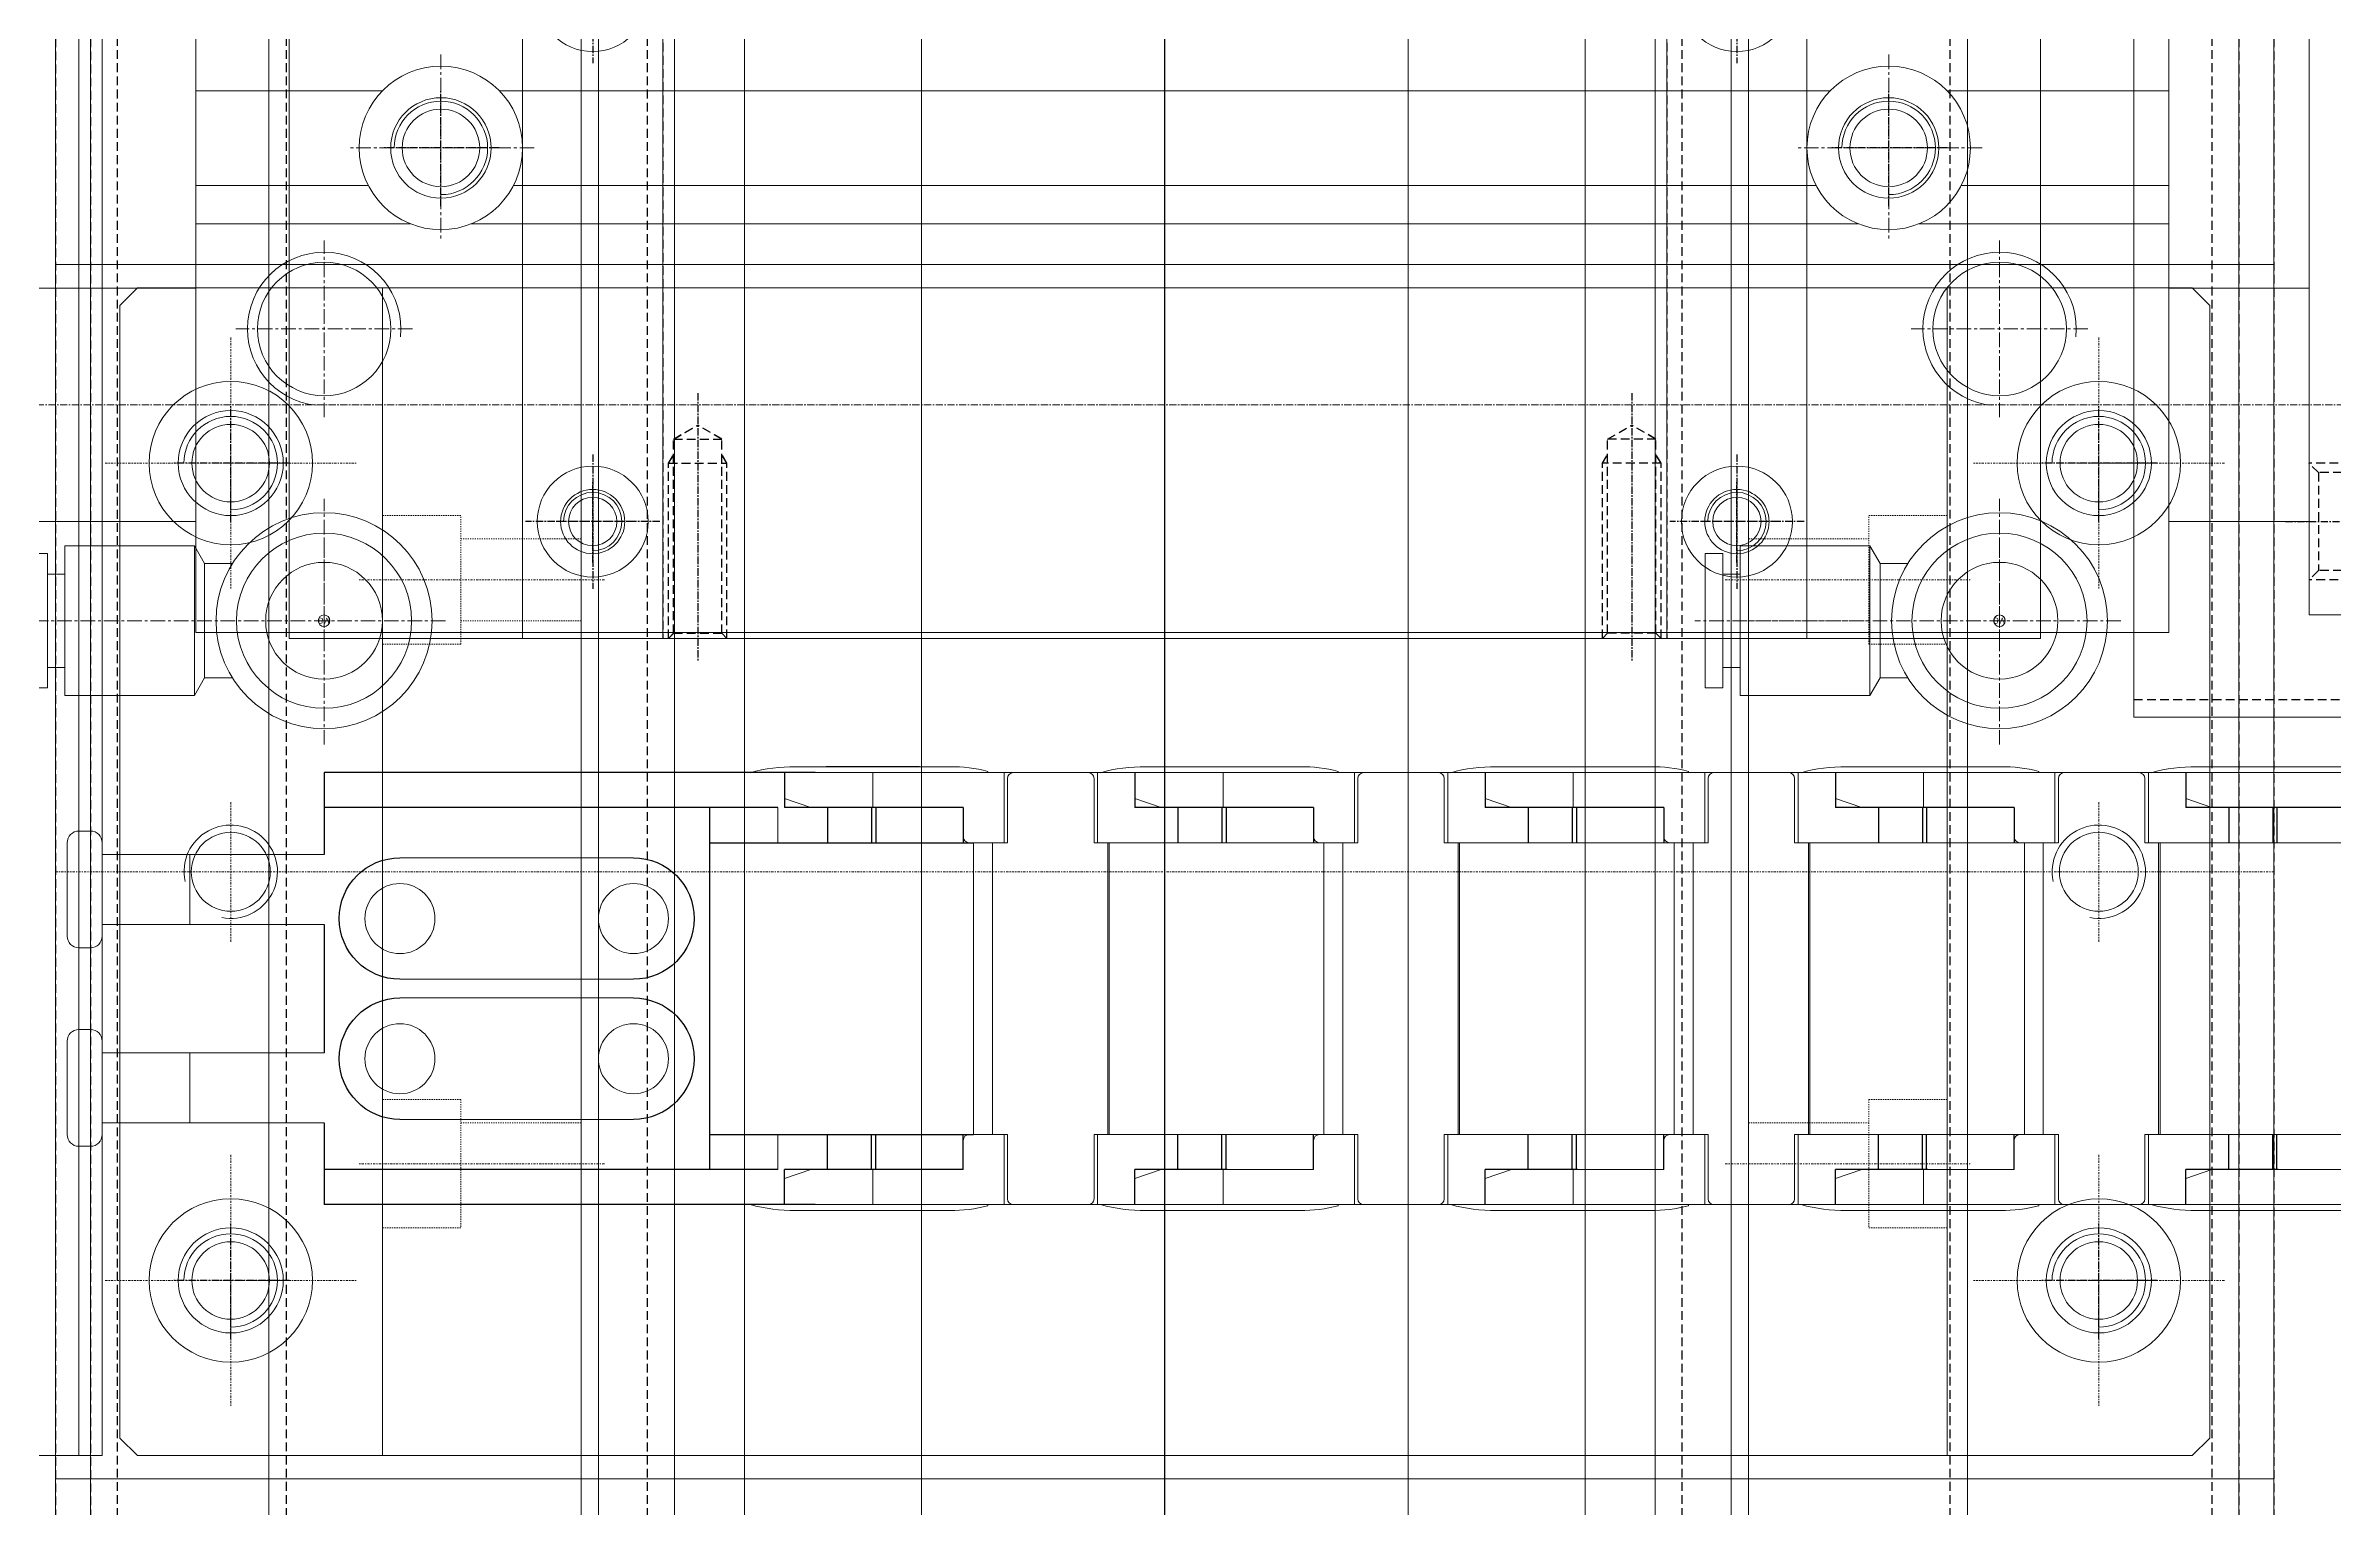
# Model space of a CAD drawing. Header units: millimetres. Extents: x -32759 to 129432, y 390 to 54305.
# Drawn here: x 31915.7 to 32111.7, y 24527.4 to 24652.7 of the extents above; entities that cross this region are included whole.
import ezdxf
from ezdxf.enums import TextEntityAlignment as Align

# ---------------------------------------------------------------- set-up
doc = ezdxf.new("R2010")
doc.units = ezdxf.units.MM
for name, pattern in [('CENTER', [2, 1.25, -0.25, 0.25, -0.25]), ('CENTER2', [28.575, 19.05, -3.175, 3.175, -3.175]), ('HIDDEN', [0.375, 0.25, -0.125]), ('HIDDEN2', [4.7625, 3.175, -1.5875])]:
    doc.linetypes.add(name, pattern=pattern)
for name, color, linetype in [('1', 20, 'Continuous'), ('CL', 1, 'CENTER'), ('HL', 2, 'HIDDEN')]:
    doc.layers.add(name, color=color, linetype=linetype)
doc.layers.add('_BODY', color=7, linetype='Continuous', lineweight=13)
doc.layers.add('_FRAME 틀', color=7, linetype='Continuous', lineweight=30)
doc.styles.get("Standard").update_dxf_attribs({"font": 'arial.ttf'})
doc.dimstyles.new('AM_ISO$0', dxfattribs={"dimtxt": 3.5, "dimasz": 3.5, "dimexe": 1, "dimexo": 1, "dimgap": 1.5, "dimtad": 1, "dimdsep": 46, "dimtxsty": 'Standard', "dimcen": 0, "dimclrd": 256, "dimclre": 256, "dimclrt": 2, "dimadec": 0, "dimazin": 2, "dimtp": 0.1, "dimtm": 0.1, "dimtfac": 0.71, "dimtdec": 3, "dimtmove": 0, "dimatfit": 3, "dimfxl": 1, "dimlwd": -1, "dimlwe": -1, "dimarcsym": 1})

# ---------------------------------------------------------------- blocks, each defined once
blk = doc.blocks.new('TUWW')
at = {"ltscale": 0.5}
blk.add_circle((205051.78, 17531.93), 3.32, dxfattribs=at)
at = {"color": 1, "ltscale": 0.5}
blk.add_arc((205051.78, 17531.93), 4, 270, 180, dxfattribs=at)
at = {"layer": 'CL', "ltscale": 0.5}
for p, q in [((205051.78, 17536.93), (205051.78, 17526.93)), ((205046.78, 17531.93), (205056.78, 17531.93))]:
    blk.add_line(p, q, dxfattribs=at)
blk = doc.blocks.new('54YR2R2')
at = {"ltscale": 0.5}
for p, q in [((205405.8, 16504.44), (203985.8, 16504.44)), ((204043.8, 16314.44), (204043.8, 16504.44)), ((204147.8, 16314.44), (204147.8, 16504.44)), ((205405.8, 16314.44), (203985.8, 16314.44))]:
    blk.add_line(p, q, dxfattribs=at)
for p in [(-990.98, -1042.49), (-920.98, -1042.49), (-990.98, -1202.49), (-920.98, -1202.49)]:
    blk.add_blockref('TUWW', p)
blk = doc.blocks.new('57WERWR')
at = {"ltscale": 0.5}
for p, q in [((217010.53, 14888.67), (215596.53, 14888.67)), ((215596.53, 14838.67), (217010.53, 14838.67))]:
    blk.add_line(p, q, dxfattribs=at)
at = {"layer": 'HL', "ltscale": 3}
for p, q in [((215596.53, 14886.37), (217010.53, 14886.37)), ((215596.53, 14840.97), (217010.53, 14840.97))]:
    blk.add_line(p, q, dxfattribs=at)
blk = doc.blocks.new('R6UERE')
at = {"layer": 'HL', "ltscale": 3}
for p, q in [((205405.8, 14657.93), (203985.8, 14657.93)), ((205405.8, 14654.93), (203985.8, 14654.93))]:
    blk.add_line(p, q, dxfattribs=at)
blk = doc.blocks.new('56WERWER')
blk.add_blockref('R6UERE', (0, 0))
blk = doc.blocks.new('56ERQR')
for name, p in [('54YR2R2', (0, -193.75)), ('57WERWR', (-11607.74, 1419.03)), ('56WERWER', (0, 1465.76))]:
    blk.add_blockref(name, p)
at = {"xscale": -1, "rotation": 180}
for name, p in [('R6UERE', (0, 30965.62)), ('57WERWR', (-11607.74, 31012.36))]:
    blk.add_blockref(name, p, dxfattribs=at)
blk = doc.blocks.new('67etet')
at = {"layer": 'CL', "ltscale": 0.5}
blk.add_line((232049.94, 52073.88), (232029.94, 52073.88), dxfattribs=at)
at = {"layer": 'HL', "ltscale": 3}
for p, q in [((232031.94, 52078.88), (232032.75, 52078.07)), ((232031.94, 52078.88), (232047.94, 52078.88)), ((232047.13, 52078.07), (232047.94, 52078.88)), ((232032.75, 52078.07), (232032.75, 52069.69)), ((232032.75, 52078.07), (232047.13, 52078.07)), ((232047.13, 52078.07), (232047.13, 52069.69)), ((232031.94, 52068.88), (232032.75, 52069.69)), ((232031.94, 52068.88), (232047.94, 52068.88)), ((232032.75, 52069.69), (232047.13, 52069.69)), ((232047.13, 52069.69), (232047.94, 52068.88))]:
    blk.add_line(p, q, dxfattribs=at)
blk = doc.blocks.new('tyurw')
for p, q in [((232142.56, 52133.62), (232142.56, 52282.62)), ((232311.56, 52133.62), (232311.56, 52282.62)), ((232130.56, 52135.12), (232130.56, 52281.12)), ((232142.56, 52180.02), (232161.56, 52180.02)), ((232171.56, 52180.02), (232285.56, 52180.02)), ((232295.56, 52180.02), (232311.56, 52180.02)), ((232142.56, 52171.9), (232160.35, 52171.9)), ((232172.78, 52171.9), (232284.35, 52171.9)), ((232296.78, 52171.9), (232311.56, 52171.9)), ((232142.56, 52168.62), (232163.96, 52168.62)), ((232169.16, 52168.62), (232287.96, 52168.62)), ((232293.16, 52168.62), (232311.56, 52168.62)), ((232130.56, 52163.12), (232142.56, 52163.12)), ((232311.56, 52163.12), (232380.56, 52163.12)), ((232130.56, 52143.12), (232142.56, 52143.12)), ((232311.56, 52143.12), (232380.56, 52143.12)), ((232142.56, 52133.62), (232311.56, 52133.62))]:
    blk.add_line(p, q)
at = {"color": 2, "linetype": 'CENTER'}
for p, q in [((232166.56, 52183.12), (232166.56, 52167.12)), ((232290.56, 52183.12), (232290.56, 52167.12)), ((232158.56, 52175.12), (232174.56, 52175.12)), ((232282.56, 52175.12), (232298.56, 52175.12)), ((232157.06, 52152.05), (232157.06, 52167.2)), ((232300.56, 52152.05), (232300.56, 52167.2)), ((232149.49, 52159.62), (232164.64, 52159.62)), ((232292.99, 52159.62), (232308.14, 52159.62)), ((232157.06, 52132.62), (232157.06, 52141.62)), ((232300.56, 52132.62), (232300.56, 52141.62))]:
    blk.add_line(p, q, dxfattribs=at)
at = {"color": 2, "linetype": 'CENTER', "ltscale": 0.5}
blk.add_line((232113.56, 52153.12), (232382.56, 52153.12), dxfattribs=at)
at = {"linetype": 'Continuous'}
blk.add_line((232130.56, 52135.12), (232114.56, 52135.12), dxfattribs=at)
for centre, radius in [((232166.56, 52175.12), 7), ((232290.56, 52175.12), 7), ((232166.56, 52175.12), 4.3), ((232290.56, 52175.12), 4.3), ((232157.06, 52159.62), 5.72), ((232300.56, 52159.62), 5.72)]:
    blk.add_circle(centre, radius)
at = {"color": 2}
for centre in [(232157.06, 52159.62), (232300.56, 52159.62)]:
    blk.add_arc(centre, 6.57, 275.973, 185.973, dxfattribs=at)
blk.add_blockref('67etet', (82.62, 69.24))
blk = doc.blocks.new('845e5')
at = {"ltscale": 0.5}
for p, q in [((253180.46, 54331.11), (253180.46, 54429.88)), ((253180.46, 54429.88), (254580.46, 54429.88)), ((253180.46, 54427.88), (254580.46, 54427.88))]:
    blk.add_line(p, q, dxfattribs=at)
blk = doc.blocks.new('u9o4twet')
for p, q in [((252521.88, 55014.08), (252521.88, 55011.08)), ((252533.13, 55008.08), (252533.13, 55014.08)), ((252533.42, 55013.58), (252533.42, 55008.08)), ((252540.33, 55014.08), (252533.92, 55014.08)), ((252540.83, 55013.58), (252540.83, 55008.08)), ((252551.88, 55014.08), (252551.88, 55011.08)), ((252563.13, 55008.08), (252563.13, 55014.08)), ((252563.42, 55013.58), (252563.42, 55008.08)), ((252570.83, 55013.58), (252570.83, 55008.08)), ((252581.88, 55014.08), (252581.88, 55011.08)), ((252593.13, 55008.08), (252593.13, 55014.08)), ((252593.42, 55013.58), (252593.42, 55008.08)), ((252600.83, 55013.58), (252600.83, 55008.08)), ((252611.88, 55014.08), (252611.88, 55011.08)), ((252623.13, 55008.08), (252623.13, 55014.08)), ((252623.42, 55013.58), (252623.42, 55008.08)), ((252630.83, 55013.58), (252630.83, 55008.08)), ((252641.88, 55014.08), (252641.88, 55011.08)), ((252513.75, 55011.08), (252513.75, 55008.08)), ((252514.33, 55011.85), (252516.58, 55011.08)), ((252529.63, 55011.08), (252529.63, 55008.08)), ((252544.33, 55011.85), (252546.58, 55011.08)), ((252559.63, 55011.08), (252559.63, 55008.08)), ((252574.33, 55011.85), (252576.58, 55011.08)), ((252589.63, 55011.08), (252589.63, 55008.08)), ((252604.33, 55011.85), (252606.58, 55011.08)), ((252619.63, 55011.08), (252619.63, 55008.08)), ((252634.33, 55011.85), (252636.58, 55011.08)), ((252463.38, 55007.08), (252463.38, 55001.08)), ((252532.13, 54983.08), (252532.13, 55008.08)), ((252542.13, 54983.08), (252542.13, 55008.08)), ((252562.13, 54983.08), (252562.13, 55008.08)), ((252570.83, 55008.08), (252572.13, 55008.08)), ((252572.13, 54983.08), (252572.13, 55008.08)), ((252592.13, 54983.08), (252592.13, 55008.08)), ((252600.83, 55008.08), (252602.13, 55008.08)), ((252602.13, 54983.08), (252602.13, 55008.08)), ((252622.13, 54983.08), (252622.13, 55008.08)), ((252630.83, 55008.08), (252632.13, 55008.08)), ((252632.13, 54983.08), (252632.13, 55008.08)), ((252481.38, 55006.78), (252501.38, 55006.78)), ((252481.38, 54996.38), (252501.38, 54996.38)), ((252481.38, 54994.78), (252501.38, 54994.78)), ((252463.38, 54984.08), (252463.38, 54990.08)), ((252481.38, 54984.38), (252501.38, 54984.38)), ((252513.75, 54980.08), (252513.75, 54983.08)), ((252529.63, 54980.08), (252529.63, 54983.08)), ((252533.13, 54977.08), (252533.13, 54983.08)), ((252533.42, 54977.58), (252533.42, 54983.08)), ((252540.83, 54977.58), (252540.83, 54983.08)), ((252540.83, 54977.58), (252540.83, 54983.02)), ((252559.63, 54980.08), (252559.63, 54983.08)), ((252563.13, 54977.08), (252563.13, 54983.08)), ((252563.42, 54977.58), (252563.42, 54983.08)), ((252570.83, 54977.58), (252570.83, 54983.08)), ((252570.83, 54977.58), (252570.83, 54983.02)), ((252589.63, 54980.08), (252589.63, 54983.08)), ((252593.13, 54977.08), (252593.13, 54983.08)), ((252593.42, 54977.58), (252593.42, 54983.08)), ((252600.83, 54977.58), (252600.83, 54983.08)), ((252600.83, 54977.58), (252600.83, 54983.02)), ((252619.63, 54980.08), (252619.63, 54983.08)), ((252623.13, 54977.08), (252623.13, 54983.08)), ((252623.42, 54977.58), (252623.42, 54983.08)), ((252630.83, 54977.58), (252630.83, 54983.08)), ((252630.83, 54977.58), (252630.83, 54983.02)), ((252514.33, 54979.3), (252516.58, 54980.08)), ((252521.88, 54977.08), (252521.88, 54980.08)), ((252544.33, 54979.3), (252546.58, 54980.08)), ((252551.88, 54977.08), (252551.88, 54980.08)), ((252551.88, 54977.08), (252551.88, 54980.08)), ((252574.33, 54979.3), (252576.58, 54980.08)), ((252581.88, 54977.08), (252581.88, 54980.08)), ((252581.88, 54977.08), (252581.88, 54980.08)), ((252604.33, 54979.3), (252606.58, 54980.08)), ((252611.88, 54977.08), (252611.88, 54980.08)), ((252611.88, 54977.08), (252611.88, 54980.08)), ((252634.33, 54979.3), (252636.58, 54980.08)), ((252641.88, 54977.08), (252641.88, 54980.08)), ((252641.88, 54977.08), (252641.88, 54980.08)), ((252540.33, 54977.08), (252533.92, 54977.08))]:
    blk.add_line(p, q)
at = {"ltscale": 3}
for p, q in [((252454.88, 55009.08), (252453.88, 55009.08)), ((252452.88, 55000.08), (252452.88, 55008.08)), ((252455.88, 55007.08), (252455.88, 55008.08)), ((252474.88, 55007.08), (252455.88, 55007.08)), ((252455.88, 55000.08), (252455.88, 55001.08)), ((252474.88, 55001.08), (252455.88, 55001.08)), ((252454.88, 54999.08), (252453.88, 54999.08)), ((252454.88, 54992.08), (252453.88, 54992.08)), ((252452.88, 54991.08), (252452.88, 54983.08)), ((252455.88, 54991.08), (252455.88, 54990.08)), ((252474.88, 54990.08), (252455.88, 54990.08)), ((252455.88, 54984.08), (252455.88, 54983.08)), ((252474.88, 54984.08), (252455.88, 54984.08)), ((252454.88, 54982.08), (252453.88, 54982.08))]:
    blk.add_line(p, q, dxfattribs=at)
for centre in [(252481.38, 55001.58), (252501.38, 55001.58), (252481.38, 54989.58), (252501.38, 54989.58)]:
    blk.add_circle(centre, 3)
for centre, radius, start, end in [((252533.92, 55013.58), 0.5, 90, 180), ((252540.33, 55013.58), 0.5, 0, 90), ((252563.92, 55013.58), 0.5, 90, 180), ((252570.33, 55013.58), 0.5, 0, 90), ((252593.92, 55013.58), 0.5, 90, 180), ((252600.33, 55013.58), 0.5, 0, 90), ((252623.92, 55013.58), 0.5, 90, 180), ((252630.33, 55013.58), 0.5, 0, 90), ((252453.88, 55008.08), 1, 90, 180), ((252454.88, 55008.08), 1, 0, 90), ((252453.88, 55000.08), 1, 180, 270), ((252454.88, 55000.08), 1, 270, 0), ((252453.88, 54991.08), 1, 90, 180), ((252454.88, 54991.08), 1, 0, 90), ((252453.88, 54983.08), 1, 180, 270), ((252454.88, 54983.08), 1, 270, 0), ((252533.92, 54977.58), 0.5, 180, 270), ((252540.33, 54977.58), 0.5, 270, 0), ((252563.92, 54977.58), 0.5, 180, 270), ((252570.33, 54977.58), 0.5, 270, 0), ((252593.92, 54977.58), 0.5, 180, 270), ((252600.33, 54977.58), 0.5, 270, 0), ((252623.92, 54977.58), 0.5, 180, 270), ((252630.33, 54977.58), 0.5, 270, 0)]:
    blk.add_arc(centre, radius, start, end)
at = {"layer": '_BODY'}
for p, q in [((252511.38, 55014.08), (252551.88, 55014.08)), ((252528.48, 55014.57), (252515.28, 55014.57)), ((252531.74, 55014.17), (252531.74, 55014.08)), ((252541.13, 55014.08), (252541.13, 55008.08)), ((252541.38, 55014.08), (252671.88, 55014.08)), ((252558.49, 55014.57), (252545.28, 55014.57)), ((252551.88, 55011.08), (252551.88, 55014.08)), ((252561.74, 55014.17), (252561.74, 55014.08)), ((252571.13, 55014.08), (252571.13, 55008.08)), ((252588.49, 55014.57), (252575.28, 55014.57)), ((252581.88, 55011.08), (252581.88, 55014.08)), ((252591.74, 55014.17), (252591.74, 55014.08)), ((252601.13, 55014.08), (252601.13, 55008.08)), ((252618.49, 55014.57), (252605.28, 55014.57)), ((252611.88, 55011.08), (252611.88, 55014.08)), ((252621.74, 55014.17), (252621.74, 55014.08)), ((252631.13, 55014.08), (252631.13, 55008.08)), ((252648.49, 55014.57), (252635.28, 55014.57)), ((252641.88, 55011.08), (252641.88, 55014.08)), ((252516.58, 55011.08), (252529.63, 55011.08)), ((252529.63, 55008.58), (252529.63, 55011.08)), ((252546.58, 55011.08), (252559.63, 55011.08)), ((252559.63, 55008.58), (252559.63, 55011.08)), ((252576.58, 55011.08), (252589.63, 55011.08)), ((252589.63, 55008.58), (252589.63, 55011.08)), ((252606.58, 55011.08), (252619.63, 55011.08)), ((252619.63, 55008.58), (252619.63, 55011.08)), ((252636.58, 55011.08), (252649.63, 55011.08)), ((252530.13, 55008.08), (252533.42, 55008.08)), ((252530.51, 54983.08), (252530.51, 55008.08)), ((252540.83, 55008.08), (252560.13, 55008.08)), ((252542.01, 54983.08), (252542.01, 55008.08)), ((252560.13, 55008.08), (252563.42, 55008.08)), ((252560.51, 54983.08), (252560.51, 55008.08)), ((252570.83, 55008.08), (252590.13, 55008.08)), ((252572.01, 54983.08), (252572.01, 55008.08)), ((252590.13, 55008.08), (252593.42, 55008.08)), ((252590.51, 54983.08), (252590.51, 55008.08)), ((252600.83, 55008.08), (252620.13, 55008.08)), ((252602.01, 54983.08), (252602.01, 55008.08)), ((252620.13, 55008.08), (252623.42, 55008.08)), ((252620.51, 54983.08), (252620.51, 55008.08)), ((252630.83, 55008.08), (252650.13, 55008.08)), ((252632.01, 54983.08), (252632.01, 55008.08)), ((252529.63, 54980.08), (252529.63, 54982.58)), ((252530.13, 54983.08), (252533.42, 54983.08)), ((252540.83, 54983.08), (252560.13, 54983.08)), ((252541.13, 54983.08), (252541.13, 54977.08)), ((252559.63, 54980.08), (252559.63, 54982.58)), ((252560.13, 54983.08), (252563.42, 54983.08)), ((252570.83, 54983.08), (252590.13, 54983.08)), ((252571.13, 54983.08), (252571.13, 54977.08)), ((252589.63, 54980.08), (252589.63, 54982.58)), ((252590.13, 54983.08), (252593.42, 54983.08)), ((252590.13, 54983.08), (252593.42, 54983.08)), ((252600.83, 54983.08), (252620.13, 54983.08)), ((252601.13, 54983.08), (252601.13, 54977.08)), ((252619.63, 54980.08), (252619.63, 54982.58)), ((252620.13, 54983.08), (252623.42, 54983.08)), ((252620.13, 54983.08), (252623.42, 54983.08)), ((252630.83, 54983.08), (252650.13, 54983.08)), ((252631.13, 54983.08), (252631.13, 54977.08)), ((252516.58, 54980.08), (252529.63, 54980.08)), ((252546.58, 54980.08), (252559.63, 54980.08)), ((252551.88, 54977.08), (252551.88, 54980.08)), ((252576.58, 54980.08), (252589.63, 54980.08)), ((252581.88, 54977.08), (252581.88, 54980.08)), ((252606.58, 54980.08), (252619.63, 54980.08)), ((252611.88, 54977.08), (252611.88, 54980.08)), ((252636.58, 54980.08), (252649.63, 54980.08)), ((252641.88, 54977.08), (252641.88, 54980.08)), ((252511.38, 54977.08), (252551.88, 54977.08)), ((252528.48, 54976.59), (252515.28, 54976.59)), ((252531.74, 54976.98), (252531.74, 54977.08)), ((252541.38, 54977.08), (252671.88, 54977.08)), ((252558.49, 54976.59), (252545.28, 54976.59)), ((252561.74, 54976.98), (252561.74, 54977.08)), ((252588.49, 54976.59), (252575.28, 54976.59)), ((252591.74, 54976.98), (252591.74, 54977.08)), ((252618.49, 54976.59), (252605.28, 54976.59)), ((252621.74, 54976.98), (252621.74, 54977.08)), ((252648.49, 54976.59), (252635.28, 54976.59))]:
    blk.add_line(p, q, dxfattribs=at)
for centre, radius, start, end in [((252514.98, 55001.21), 13.36, 88.7575, 105.6281), ((252528.78, 55003.52), 11.05, 74.4707, 91.55), ((252544.98, 55001.21), 13.36, 88.7575, 105.6281), ((252558.78, 55003.52), 11.05, 74.4707, 91.55), ((252574.98, 55001.21), 13.36, 88.7575, 105.6281), ((252588.78, 55003.52), 11.05, 74.4707, 91.55), ((252604.98, 55001.21), 13.36, 88.7575, 105.6281), ((252618.78, 55003.52), 11.05, 74.4707, 91.55), ((252634.98, 55001.21), 13.36, 88.7575, 105.6281), ((252530.13, 55008.58), 0.5, 180, 270), ((252560.13, 55008.58), 0.5, 180, 270), ((252590.13, 55008.58), 0.5, 180, 270), ((252620.13, 55008.58), 0.5, 180, 270), ((252530.13, 54982.58), 0.5, 90, 180), ((252560.13, 54982.58), 0.5, 90, 180), ((252590.13, 54982.58), 0.5, 90, 180), ((252620.13, 54982.58), 0.5, 90, 180), ((252514.98, 54989.95), 13.36, 254.3719, 271.2425), ((252528.78, 54987.63), 11.05, 268.45, 285.5293), ((252544.98, 54989.95), 13.36, 254.3719, 271.2425), ((252558.78, 54987.63), 11.05, 268.45, 285.5293), ((252574.98, 54989.95), 13.36, 254.3719, 271.2425), ((252588.78, 54987.63), 11.05, 268.45, 285.5293), ((252604.98, 54989.95), 13.36, 254.3719, 271.2425), ((252618.78, 54987.63), 11.05, 268.45, 285.5293), ((252634.98, 54989.95), 13.36, 254.3719, 271.2425)]:
    blk.add_arc(centre, radius, start, end, dxfattribs=at)
at = {"layer": '_FRAME 틀'}
for p, q in [((252516.94, 55014.08), (252474.88, 55014.08)), ((252514.33, 55014.08), (252514.33, 55011.08)), ((252544.33, 55014.08), (252544.33, 55011.08)), ((252574.33, 55014.08), (252574.33, 55011.08)), ((252604.33, 55014.08), (252604.33, 55011.08)), ((252634.33, 55014.08), (252634.33, 55011.08)), ((252513.75, 55011.08), (252474.88, 55011.08)), ((252513.75, 55011.08), (252511.84, 55011.08)), ((252522.24, 55011.08), (252514.33, 55011.08)), ((252518.01, 55011.08), (252518.01, 55008.08)), ((252521.78, 55011.08), (252521.78, 55008.08)), ((252522.14, 55011.08), (252522.14, 55008.08)), ((252529.63, 55011.08), (252522.24, 55011.08)), ((252529.63, 55011.08), (252529.63, 55008.08)), ((252552.24, 55011.08), (252544.33, 55011.08)), ((252548.01, 55011.08), (252548.01, 55008.08)), ((252551.78, 55011.08), (252551.78, 55008.08)), ((252552.14, 55011.08), (252552.14, 55008.08)), ((252559.63, 55011.08), (252559.63, 55008.08)), ((252582.24, 55011.08), (252574.33, 55011.08)), ((252578.01, 55011.08), (252578.01, 55008.08)), ((252581.78, 55011.08), (252581.78, 55008.08)), ((252582.14, 55011.08), (252582.14, 55008.08)), ((252589.63, 55011.08), (252589.63, 55008.08)), ((252612.24, 55011.08), (252604.33, 55011.08)), ((252608.01, 55011.08), (252608.01, 55008.08)), ((252611.78, 55011.08), (252611.78, 55008.08)), ((252612.14, 55011.08), (252612.14, 55008.08)), ((252619.63, 55011.08), (252619.63, 55008.08)), ((252642.24, 55011.08), (252634.33, 55011.08)), ((252638.01, 55011.08), (252638.01, 55008.08)), ((252641.78, 55011.08), (252641.78, 55008.08)), ((252642.14, 55011.08), (252642.14, 55008.08)), ((252507.88, 55008.08), (252530.51, 55008.08)), ((252507.88, 54983.08), (252530.51, 54983.08)), ((252518.01, 54980.08), (252518.01, 54983.08)), ((252521.78, 54980.08), (252521.78, 54983.08)), ((252522.14, 54980.08), (252522.14, 54983.08)), ((252529.63, 54980.08), (252529.63, 54983.08)), ((252548.01, 54980.08), (252548.01, 54983.08)), ((252551.78, 54980.08), (252551.78, 54983.08)), ((252552.14, 54980.08), (252552.14, 54983.08)), ((252559.63, 54980.08), (252559.63, 54983.08)), ((252578.01, 54980.08), (252578.01, 54983.08)), ((252581.78, 54980.08), (252581.78, 54983.08)), ((252582.14, 54980.08), (252582.14, 54983.08)), ((252589.63, 54980.08), (252589.63, 54983.08)), ((252608.01, 54980.08), (252608.01, 54983.08)), ((252611.78, 54980.08), (252611.78, 54983.08)), ((252612.14, 54980.08), (252612.14, 54983.08)), ((252619.63, 54980.08), (252619.63, 54983.08)), ((252638.01, 54980.08), (252638.01, 54983.08)), ((252641.78, 54980.08), (252641.78, 54983.08)), ((252642.14, 54980.08), (252642.14, 54983.08)), ((252513.75, 54980.08), (252474.88, 54980.08)), ((252513.75, 54980.08), (252511.84, 54980.08)), ((252522.24, 54980.08), (252514.33, 54980.08)), ((252514.33, 54977.08), (252514.33, 54980.08)), ((252529.63, 54980.08), (252522.24, 54980.08)), ((252552.24, 54980.08), (252544.33, 54980.08)), ((252544.33, 54977.08), (252544.33, 54980.08)), ((252559.63, 54980.08), (252552.24, 54980.08)), ((252582.24, 54980.08), (252574.33, 54980.08)), ((252574.33, 54977.08), (252574.33, 54980.08)), ((252589.63, 54980.08), (252582.24, 54980.08)), ((252612.24, 54980.08), (252604.33, 54980.08)), ((252604.33, 54977.08), (252604.33, 54980.08)), ((252619.63, 54980.08), (252612.24, 54980.08)), ((252642.24, 54980.08), (252634.33, 54980.08)), ((252634.33, 54977.08), (252634.33, 54980.08)), ((252649.63, 54980.08), (252642.24, 54980.08)), ((252516.94, 54977.08), (252474.88, 54977.08)), ((252525.88, 54976.58), (252517.88, 54976.58))]:
    blk.add_line(p, q, dxfattribs=at)
at = {"layer": 'Defpoints'}
for p, q in [((252474.88, 55007.08), (252474.88, 55014.08)), ((252514.33, 55014.08), (252514.33, 55011.08)), ((252544.33, 55014.08), (252544.33, 55011.08)), ((252574.33, 55014.08), (252574.33, 55011.08)), ((252604.33, 55014.08), (252604.33, 55011.08)), ((252634.33, 55014.08), (252634.33, 55011.08)), ((252507.88, 54980.08), (252507.88, 55011.08)), ((252474.88, 54990.08), (252474.88, 55001.08)), ((252474.88, 54977.08), (252474.88, 54984.08)), ((252514.33, 54977.08), (252514.33, 54980.08)), ((252544.33, 54977.08), (252544.33, 54980.08)), ((252574.33, 54977.08), (252574.33, 54980.08)), ((252604.33, 54977.08), (252604.33, 54980.08)), ((252634.33, 54977.08), (252634.33, 54980.08))]:
    blk.add_line(p, q, dxfattribs=at)
for centre, start, end in [((252481.38, 55001.58), 90, 270), ((252501.38, 55001.58), 270, 90), ((252481.38, 54989.58), 90, 270), ((252501.38, 54989.58), 270, 90)]:
    blk.add_arc(centre, 5.2, start, end, dxfattribs=at)
blk = doc.blocks.new('MCLBM3')
at = {"color": 6}
blk.add_circle((0, 0), 0.5, dxfattribs=at)
blk.add_text('BM', height=0.5, dxfattribs=at).set_placement((0, 0), align=Align.MIDDLE)
at = {"flags": 1}
for tag, p in [('NAME', (0, -1)), ('ENAME', (0, -2)), ('SPEC', (0, -3)), ('MATERIAL', (0, -4)), ('WEIGHT', (0, -6)), ('QTY', (0, -5)), ('PRICE', (0, -7)), ('REMARK', (0, -8))]:
    blk.add_attdef(tag, p, '', height=0.5, dxfattribs=at)
blk = doc.blocks.new('tyuerqw')
at = {"color": 1, "linetype": 'CENTER'}
for p, q in [((259780.7, 54116.65), (259780.7, 54095.6)), ((259791.09, 54106.04), (259754.6, 54106.04))]:
    blk.add_line(p, q, dxfattribs=at)
at = {"color": 7, "linetype": 'Continuous'}
for p, q in [((259757, 54111.79), (259755.5, 54111.79)), ((259755.5, 54100.29), (259755.5, 54111.79)), ((259757, 54100.29), (259757, 54111.79)), ((259769.6, 54112.44), (259758.5, 54112.44)), ((259758.5, 54112.44), (259758.5, 54099.64)), ((259770.47, 54110.94), (259769.6, 54112.44)), ((259769.6, 54112.44), (259769.6, 54099.64)), ((259757, 54110.04), (259758.5, 54110.04)), ((259772.86, 54110.94), (259770.47, 54110.94)), ((259770.47, 54101.14), (259770.47, 54110.94)), ((259757, 54102.04), (259758.5, 54102.04)), ((259755.5, 54100.29), (259757, 54100.29)), ((259769.6, 54099.64), (259758.5, 54099.64)), ((259770.47, 54101.14), (259769.6, 54099.64)), ((259772.86, 54101.14), (259770.47, 54101.14))]:
    blk.add_line(p, q, dxfattribs=at)
for radius in [9.25, 7.5, 5]:
    blk.add_circle((259780.7, 54106.04), radius, dxfattribs=at)
blk.add_point((259780.7, 54106.04))
blk.add_blockref('MCLBM3', (259780.7, 54106.04))
blk = doc.blocks.new('ruyerwe')
at = {"layer": 'CL', "ltscale": 0.5}
blk.add_line((256987.2, 53900.44), (256992.7, 53900.44), dxfattribs=at)
at = {"layer": 'HL', "ltscale": 3}
for p, q in [((256989.2, 53903.44), (256990.7, 53903.44)), ((256989.2, 53897.44), (256990.7, 53897.44))]:
    blk.add_line(p, q, dxfattribs=at)
blk = doc.blocks.new('yrreey')
at = {"ltscale": 0.5}
for p, q in [((256129.11, 51536.5), (256129.11, 51711.5)), ((256292.61, 51711.5), (256129.11, 51711.5)), ((256292.61, 51536.5), (256292.61, 51711.5)), ((256291.11, 51710), (256130.61, 51710)), ((256292.61, 51536.5), (256129.11, 51536.5))]:
    blk.add_line(p, q, dxfattribs=at)
at = {"layer": 'HL', "ltscale": 3}
for p, q in [((256130.61, 51536.5), (256130.61, 51710)), ((256291.11, 51536.5), (256291.11, 51710))]:
    blk.add_line(p, q, dxfattribs=at)
at = {"rotation": 90}
for p in [(310071.3, -205279.21), (310151.3, -205279.21)]:
    blk.add_blockref('ruyerwe', p, dxfattribs=at)
for p in [(-860.09, -2200.44), (-698.09, -2200.44)]:
    blk.add_blockref('ruyerwe', p)
blk = doc.blocks.new('67tetre')
at = {"ltscale": 0.5}
for radius in [4.75, 2.75]:
    blk.add_circle((243189.74, 51321.72), radius, dxfattribs=at)
at = {"layer": 'CL', "ltscale": 0.5}
for p, q in [((243189.74, 51327.47), (243189.74, 51315.97)), ((243195.49, 51321.72), (243183.99, 51321.72))]:
    blk.add_line(p, q, dxfattribs=at)
blk = doc.blocks.new('67rte43')
at = {"ltscale": 0.5}
blk.add_circle((243142.44, 51717.1), 3.32, dxfattribs=at)
at = {"color": 1, "ltscale": 0.5}
blk.add_arc((243142.44, 51717.1), 4, 270, 180, dxfattribs=at)
at = {"layer": 'CL', "ltscale": 0.5}
for p, q in [((243142.44, 51722.1), (243142.44, 51712.1)), ((243137.44, 51717.1), (243147.44, 51717.1))]:
    blk.add_line(p, q, dxfattribs=at)
blk = doc.blocks.new('6754574')
at = {"layer": 'CL', "ltscale": 0.5}
blk.add_line((240929.96, 34872.45), (240929.96, 34895.45), dxfattribs=at)
at = {"layer": 'HL', "ltscale": 3}
for p, q in [((240927.46, 34893.45), (240927.89, 34893.01)), ((240927.46, 34893.45), (240927.46, 34878.45)), ((240932.02, 34893.01), (240927.89, 34893.01)), ((240927.89, 34893.01), (240927.89, 34876.38)), ((240932.46, 34893.45), (240932.02, 34893.01)), ((240932.02, 34893.01), (240932.02, 34876.38)), ((240932.46, 34893.45), (240932.46, 34878.45)), ((240932.46, 34878.45), (240927.46, 34878.45)), ((240927.46, 34878.45), (240927.89, 34877.7)), ((240932.46, 34878.45), (240932.02, 34877.7)), ((240932.02, 34876.38), (240927.89, 34876.38)), ((240927.89, 34876.38), (240929.96, 34875.19)), ((240932.02, 34876.38), (240929.96, 34875.19))]:
    blk.add_line(p, q, dxfattribs=at)
blk = doc.blocks.new('67ureey')
at = {"ltscale": 0.5}
for p, q in [((254683.77, 51051.92), (254683.77, 51201.92)), ((254833.77, 51201.92), (254683.77, 51201.92)), ((254833.77, 51051.92), (254833.77, 51201.92)), ((254833.77, 51051.92), (254683.77, 51051.92))]:
    blk.add_line(p, q, dxfattribs=at)
at = {"layer": 'CL', "ltscale": 0.5}
blk.add_line((254680.77, 51126.92), (254836.77, 51126.92), dxfattribs=at)
at = {"layer": 'HL', "ltscale": 3}
for p, q in [((254833.77, 51169.92), (254683.77, 51169.92)), ((254833.77, 51083.92), (254683.77, 51083.92))]:
    blk.add_line(p, q, dxfattribs=at)
for name, p in [('67rte43', (11583.33, -528.18)), ('67rte43', (11649.33, -528.18)), ('67tetre', (11504.03, -145.8)), ('67tetre', (11549.03, -145.8)), ('67tetre', (11589.03, -145.8)), ('67tetre', (11634.03, -145.8)), ('67tetre', (11504.03, -243.8)), ('67tetre', (11549.03, -243.8)), ('67tetre', (11589.03, -243.8)), ('67tetre', (11634.03, -243.8)), ('67rte43', (11583.33, -652.18)), ('67rte43', (11649.33, -652.18))]:
    blk.add_blockref(name, p)
at = {"rotation": 90}
blk.add_blockref('6754574', (289577.21, -189763.04), dxfattribs=at)
at = {"xscale": -1, "rotation": 90}
blk.add_blockref('6754574', (289577.21, 292016.88), dxfattribs=at)
blk = doc.blocks.new('wertwwq')
at = {"ltscale": 0.5}
blk.add_circle((240907.23, 36688.69), 2.07, dxfattribs=at)
at = {"color": 1, "ltscale": 0.5}
blk.add_arc((240907.23, 36688.69), 2.5, 270, 180, dxfattribs=at)
at = {"layer": 'CL', "ltscale": 0.5}
for p, q in [((240907.23, 36692.19), (240907.23, 36685.19)), ((240903.73, 36688.69), (240910.73, 36688.69))]:
    blk.add_line(p, q, dxfattribs=at)
blk = doc.blocks.new('t7ertete')
at = {"ltscale": 0.5}
for p, q in [((213142.1, 51217.42), (213142.1, 51327.42)), ((213142.1, 51327.42), (213942.1, 51327.42)), ((213142.1, 51315.42), (213942.1, 51315.42)), ((213142.1, 51229.42), (213942.1, 51229.42)), ((213142.1, 51217.42), (213942.1, 51217.42))]:
    blk.add_line(p, q, dxfattribs=at)
for p in [(-27755.13, 14632.73), (-27755.13, 14534.73)]:
    blk.add_blockref('wertwwq', p)
at = {"rotation": 90}
blk.add_blockref('6754574', (248035.55, -189617.54), dxfattribs=at)
at = {"xscale": -1, "rotation": 90}
blk.add_blockref('6754574', (248035.55, 292162.37), dxfattribs=at)
blk = doc.blocks.new('tu5rteyey')
for name, p in [('67ureey', (-41541.67, 702.48)), ('t7ertete', (0, 556.98))]:
    blk.add_blockref(name, p)
blk = doc.blocks.new('tyietwtet')
blk.add_blockref('tu5rteyey', (0, 848.67))
blk = doc.blocks.new('A$C5BB940AA')
at = {"color": 2, "linetype": 'CENTER2', "ltscale": 0.01}
for p, q in [((95, 108), (95, 0)), ((15, 78.25), (15, 99.75)), ((175, 78.25), (175, 99.75)), ((4.25, 89), (25.75, 89)), ((185.75, 89), (164.25, 89)), ((47, 79), (26, 79)), ((143, 79), (164, 79)), ((15, 60), (15, 48)), ((175, 60), (175, 48)), ((0, 54), (190, 54)), ((15, 8.25), (15, 29.75)), ((175, 8.25), (175, 29.75)), ((47, 29), (26, 29)), ((143, 29), (164, 29)), ((4.25, 19), (25.75, 19)), ((185.75, 19), (164.25, 19))]:
    blk.add_line(p, q, dxfattribs=at)
at = {"color": 140}
for p, q in [((7, 104), (5.5, 102.5)), ((7, 104), (183, 104)), ((28, 4), (28, 104)), ((45, 4), (45, 104)), ((145, 4), (145, 104)), ((162, 4), (162, 104)), ((183, 104), (184.5, 102.5)), ((5.5, 102.5), (5.5, 5.5)), ((184.5, 102.5), (184.5, 5.5)), ((7, 4), (5.5, 5.5)), ((7, 4), (183, 4)), ((183, 4), (184.5, 5.5))]:
    blk.add_line(p, q, dxfattribs=at)
at = {"color": 4, "linetype": 'HIDDEN2', "ltscale": 0.02}
for p, q in [((28, 84.5), (34.7, 84.5)), ((34.7, 73.5), (34.7, 84.5)), ((162, 84.5), (155.3, 84.5)), ((155.3, 73.5), (155.3, 84.5)), ((34.7, 82.5), (45, 82.5)), ((145, 82.5), (155.3, 82.5)), ((34.7, 75.5), (45, 75.5)), ((145, 75.5), (155.3, 75.5)), ((28, 73.5), (34.7, 73.5)), ((162, 73.5), (155.3, 73.5)), ((28, 34.5), (34.7, 34.5)), ((34.7, 34.5), (34.7, 23.5)), ((155.3, 34.5), (155.3, 23.5)), ((162, 34.5), (155.3, 34.5)), ((34.7, 32.5), (45, 32.5)), ((145, 32.5), (155.3, 32.5)), ((34.7, 25.5), (45, 25.5)), ((145, 25.5), (155.3, 25.5)), ((28, 23.5), (34.7, 23.5)), ((162, 23.5), (155.3, 23.5))]:
    blk.add_line(p, q, dxfattribs=at)
at = {"color": 140}
for centre, radius in [((15, 89), 7), ((175, 89), 7), ((15, 89), 4.5), ((175, 89), 4.5), ((15, 54), 3.38), ((175, 54), 3.38), ((15, 19), 7), ((175, 19), 7), ((15, 19), 4.5), ((175, 19), 4.5)]:
    blk.add_circle(centre, radius, dxfattribs=at)
at = {"color": 4}
for centre in [(15, 54), (175, 54)]:
    blk.add_arc(centre, 4, 78.9204, 11.9526, dxfattribs=at)
blk = doc.blocks.new('y8w3rww')
at = {"color": 0, "linetype": 'Continuous', "lineweight": 15}
for p, q in [((217517.87, 51908.81), (216052.87, 51908.81)), ((217517.87, 51808.81), (216052.87, 51808.81))]:
    blk.add_line(p, q, dxfattribs=at)
at = {"color": 0, "ltscale": 0.5}
for p, q in [((216052.87, 51907.31), (216457.87, 51907.31)), ((216052.87, 51894.81), (216457.87, 51894.81)), ((216052.87, 51879.66), (216457.87, 51879.66)), ((216052.87, 51837.96), (216457.87, 51837.96)), ((216052.87, 51822.81), (216457.87, 51822.81)), ((216052.87, 51810.31), (216457.87, 51810.31))]:
    blk.add_line(p, q, dxfattribs=at)
at = {"layer": '1', "color": 2}
blk.add_line((216042.87, 51858.81), (217523.29, 51858.81), dxfattribs=at)
at = {"xscale": -1, "rotation": 90}
blk.add_blockref('A$C5BB940AA', (216206.87, 51953.81), dxfattribs=at)
blk = doc.blocks.new('8otwte')
at = {"ltscale": 0.5}
for p, q in [((213216.47, 49789.14), (211816.47, 49789.14)), ((213216.47, 49643.64), (211816.47, 49643.64))]:
    blk.add_line(p, q, dxfattribs=at)
at = {"layer": 'HL', "ltscale": 3}
for p, q in [((213216.47, 49787.64), (211816.47, 49787.64)), ((213216.47, 49645.14), (211816.47, 49645.14))]:
    blk.add_line(p, q, dxfattribs=at)
blk = doc.blocks.new('68w3rwt')
at = {"color": 0}
blk.add_blockref('y8w3rww', (-592.39, 2511.28), dxfattribs=at)
for name, p in [('yrreey', (-40555.39, 2916.59)), ('tyietwtet', (2438.37, 1692.02)), ('8otwte', (3644, 4649.7)), ('845e5', (-37669.98, -150.79))]:
    blk.add_blockref(name, p)
for name, p, rotation in [('tyurw', (163447.35, 286598.65), 270), ('u9o4twet', (270546.05, -198176.8), 90), ('tyuerqw', (269688.02, -205339.12), 90), ('tyuerqw', (269688.02, -205482.62), 90)]:
    blk.add_blockref(name, p, dxfattribs=dict(rotation=rotation))
blk = doc.blocks.new('*D660')
at = {"linetype": 'ByBlock', "ltscale": 0.5, "transparency": 16777216}
for p, q in [((208653.43, 29756.32), (208653.43, 29759.37)), ((208656.93, 29758.37), (208744.93, 29758.37)), ((208748.43, 29758.04), (208748.43, 29757.37))]:
    blk.add_line(p, q, dxfattribs=at)
at = {"ltscale": 0.5, "transparency": 16777216}
for points in [[(208656.93, 29758.96), (208656.93, 29757.79), (208653.43, 29758.37)], [(208744.93, 29758.96), (208744.93, 29757.79), (208748.43, 29758.37)]]:
    blk.add_solid(points, dxfattribs=at)
at = {"layer": 'Defpoints', "color": 0, "ltscale": 0.5, "transparency": 16777216}
for p in [(208748.43, 29759.04), (208748.43, 29758.37), (208653.43, 29755.32)]:
    blk.add_point(p, dxfattribs=at)
at = {"color": 2, "ltscale": 0.5, "transparency": 16777216, "insert": (208700.93, 29761.62), "char_height": 3.5, "attachment_point": 5, "bg_fill": 3, "box_fill_scale": 1.1, "bg_fill_color": 256, "bg_fill_true_color": 13158600, "bg_fill_transparency": 7062}
blk.add_mtext('95', dxfattribs=at)
blk = doc.blocks.new('utoiol')
at = {"ltscale": 0.5}
dim = blk.add_linear_dim(base=(208748.427, 29758.373), p1=(208653.427, 29755.315), p2=(208748.427, 29759.037), dimstyle='AM_ISO$0', override={"dimtfill": 1}, dxfattribs=at)
dim.commit()
dim.dimension.update_dxf_attribs({"geometry": '*D660', "text_midpoint": (208700.927, 29761.623)})
blk = doc.blocks.new('sdfgsdfgcxvxbxcv')
at = {"color": 0, "xscale": -1, "rotation": 270}
blk.add_blockref('68w3rwt', (225985.32, -78258.599), dxfattribs=at)
at = {"xscale": -1, "rotation": 270}
blk.add_blockref('56ERQR', (264139.713, -66793.922), dxfattribs=at)
blk.add_blockref('utoiol', (251335.649, -71351.552), dxfattribs=at)
blk = doc.blocks.new('y8e5ey')
at = {"rotation": 90}
blk.add_blockref('utoiol', (127047.152, -197344.467), dxfattribs=at)
blk = doc.blocks.new('2')
at = {"color": 6, "xscale": -1}
blk.add_blockref('y8e5ey', (121155.752, -6800.077), dxfattribs=at)
blk = doc.blocks.new('sdfgcxvbcbxcvbxc')
at = {"xscale": -1, "rotation": 270}
for p in [(287056.926, -71351.552), (299516.926, -71351.552)]:
    blk.add_blockref('utoiol', p, dxfattribs=at)
blk.add_blockref('2', (292948.326, 132792.991))

msp = doc.modelspace()

# ---------------------------------------------------------------- block references
at = {"layer": '_BODY'}
for name in ['sdfgcxvbcbxcvbxc', 'sdfgsdfgcxvxbxcv']:
    msp.add_blockref(name, (-248343.91, -112719.97), dxfattribs=at)

doc.saveas('drawing.dxf')
